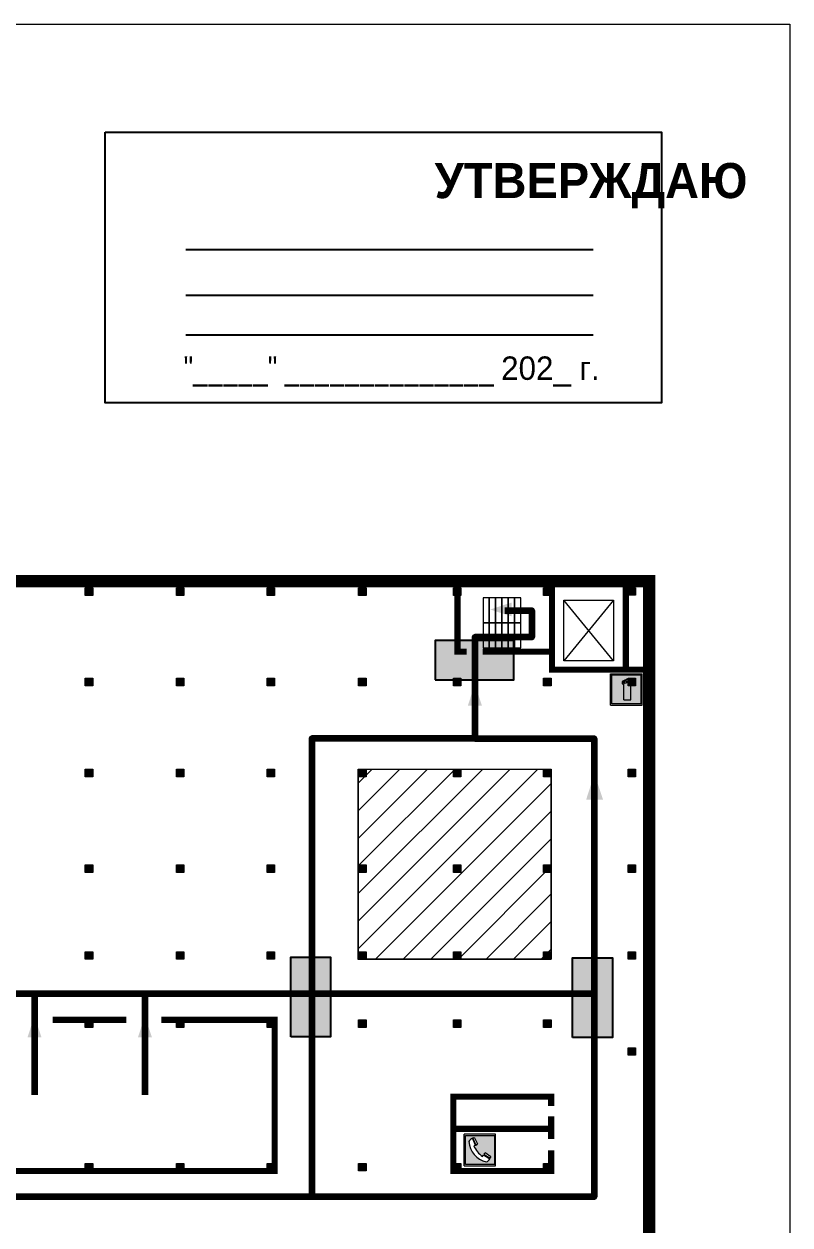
# Model space of a CAD drawing. Header units: millimetres. Extents: x 13810 to 67229, y 12374 to 21950.
# Drawn here: x 29535.8 to 29666.5, y 15524 to 15729.2 of the extents above; entities that cross this region are included whole.
import ezdxf

# ---------------------------------------------------------------- set-up
doc = ezdxf.new("R2010")
doc.units = ezdxf.units.MM
doc.layers.add('План_Штампы', color=7, linetype='Continuous')
doc.styles.add('обычный', font='arial.ttf')

# ---------------------------------------------------------------- blocks, each defined once
blk = doc.blocks.new('A$C7B4425F7')
at = {"true_color": 0xffffff}
blk.add_hatch(color=7, dxfattribs=at).paths.add_polyline_path([(0, 0), (-16, 0), (-16, -8), (0, -8)])
h = blk.add_hatch(color=126)
h.paths.add_polyline_path([(-0.2, -0.2), (-15.8, -0.2), (-15.8, -7.8), (-0.2, -7.8)])
h.paths.add_polyline_path([(-11.76, -2.03), (-11.76, -3.66), (-11.17, -3.66, -0.568275), (-11.17, -6.18), (-12.58, -6.18), (-12.58, -2.03)], flags=16)
h.paths.add_polyline_path([(-13.33, -4.12, -0.495768), (-13.59, -6.18), (-15.03, -6.18), (-15.03, -2.03), (-13.59, -2.03, -0.487973)], flags=16)
h.paths.add_polyline_path([(-10.25, -2.03), (-9.48, -2.03), (-9.48, -6.18), (-10.25, -6.18)], flags=16)
h.paths.add_polyline_path([(-13.84, -3.69), (-14.24, -3.69), (-14.24, -3.03), (-13.9, -3.03, -0.692621)], flags=0)
h.paths.add_polyline_path([(-9.15, -2.03), (-8.4, -2.03), (-8.04, -3.07), (-7.68, -2.03), (-6.93, -2.03), (-7.64, -4.1), (-6.93, -6.18), (-7.68, -6.18), (-8.04, -5.14), (-8.4, -6.18), (-9.15, -6.18), (-8.44, -4.1)], flags=16)
h.paths.add_polyline_path([(-11.76, -4.46), (-11.42, -4.46, -0.692621), (-11.36, -5.12), (-11.76, -5.12)], flags=0)
h.paths.add_polyline_path([(-13.9, -5.2), (-14.24, -5.2), (-14.24, -4.55), (-13.84, -4.55, -0.708038)], flags=0)
edge = h.paths.add_edge_path(flags=16)
edge.add_ellipse((-5.51, -4.08), major_axis=(0, 2.05), ratio=0.586184, start_angle=0, end_angle=360)
edge = h.paths.add_edge_path(flags=0)
edge.add_ellipse((-5.51, -4.08), major_axis=(0, 1.14), ratio=0.454828, start_angle=0, end_angle=360)
h.paths.add_polyline_path([(-4.13, -4.96, 0.377264), (-3.48, -4.52, 0.0555), (-3.16, -2.03), (-1.66, -2.03), (-1.66, -4.96), (-0.96, -4.96), (-0.96, -7.01), (-1.75, -7.01), (-1.75, -6.18), (-3.3, -6.18), (-3.3, -7.02), (-4.13, -7.02)], flags=16)
h.paths.add_polyline_path([(-2.73, -2.91), (-2.28, -2.91), (-2.28, -4.96), (-3.05, -4.96, 0.079136)], flags=0)
at = {"color": 126}
blk.add_lwpolyline([(-16, -8), (0, -8), (0, 0), (-16, 0)], close=True, dxfattribs=at)
blk = doc.blocks.new('A$C32E8229D')
at = {"true_color": 0xffffff}
blk.add_hatch(color=7, dxfattribs=at).paths.add_polyline_path([(0, 0), (0, -8), (16, -8), (16, 0)])
h = blk.add_hatch(color=126)
h.paths.add_polyline_path([(0.2, -0.2), (15.8, -0.2), (15.8, -7.8), (0.2, -7.8)])
h.paths.add_polyline_path([(13.49, -2.05), (12.08, -2.05), (11.37, -2.63, 0.162397), (11.29, -2.84), (11.29, -3.63), (10.35, -3.63), (10.35, -4.05), (11.68, -4.05), (11.68, -3.48), (12.26, -4.28), (11.29, -5.1), (11.29, -6.78), (11.85, -6.78), (11.85, -5.44), (12.8, -4.64), (12.8, -5.94), (14.46, -5.94), (14.46, -5.39), (13.45, -5.39), (13.45, -3.97), (12.46, -2.59), (13.15, -2.59), (13.69, -3.34), (14.18, -3)], flags=16)
h.paths.add_polyline_path([(10.74, -1.82, 1), (11.8, -1.82, 1)], flags=16)
h.paths.add_polyline_path([(9.39, -3.59), (5.99, -3.59), (6.56, -3.03), (5.91, -3.03), (5.1, -3.83), (5.91, -4.64), (6.56, -4.64), (5.99, -4.09), (9.39, -4.09)], flags=16)
h.paths.add_polyline_path([(4.29, -1.08), (1.72, -1.08), (1.72, -6.6), (4.29, -6.6)], flags=16)
at = {"color": 126}
blk.add_lwpolyline([(16, -8), (0, -8), (0, 0), (16, 0)], close=True, dxfattribs=at)
blk = doc.blocks.new('A$C3AD82952')
at = {"true_color": 0xf5f5ff}
h = blk.add_hatch(color=7, dxfattribs=at)
h.dxf.hatch_style = 1
h.paths.add_polyline_path([(8.21, 8.73, 0.414214), (7.89, 9.05), (7.22, 9.05), (7.22, 9.92), (7.59, 9.92, 1), (7.57, 10.36), (7.22, 10.36), (7.22, 10.6), (6.43, 10.6), (6.43, 10.36), (6.01, 10.36), (4.74, 9.59), (4.74, 8.69), (4.98, 8.73), (4.98, 9.26), (6.12, 9.91), (6.43, 9.91), (6.43, 9.05), (5.76, 9.05, 0.414214), (5.44, 8.73), (5.44, 2.2), (8.21, 2.2)], flags=0)
h.paths.add_polyline_path([(12.8, 12.8), (0, 12.8), (0, 0), (12.8, 0)])
h.paths.add_polyline_path([(0.51, 12.29), (12.29, 12.29), (12.29, 0.51), (0.51, 0.51)], flags=16)
h.paths.add_polyline_path([(4.74, 9.59), (6.01, 10.36), (6.43, 10.36), (6.43, 10.6), (7.22, 10.6), (7.22, 10.36), (7.59, 10.36, -0.94586), (7.59, 9.92), (7.22, 9.92), (7.22, 9.05), (7.89, 9.05, -0.414214), (8.21, 8.73), (8.21, 2.2), (5.44, 2.2), (5.44, 8.73, -0.414214), (5.76, 9.05), (6.43, 9.05), (6.43, 9.91), (6.12, 9.91), (4.98, 9.26), (4.98, 8.73), (4.74, 8.69)], flags=0)
h = blk.add_hatch(color=242)
h.dxf.hatch_style = 1
h.paths.add_polyline_path([(12.29, 12.29), (0.51, 12.29), (0.51, 0.51), (12.29, 0.51)])
h.paths.add_polyline_path([(4.74, 8.69), (4.74, 9.59), (6.01, 10.36), (6.43, 10.36), (6.43, 10.6), (7.22, 10.6), (7.22, 10.36), (7.59, 10.36, -0.94586), (7.59, 9.92), (7.22, 9.92), (7.22, 9.05), (7.89, 9.05, -0.414214), (8.21, 8.73), (8.21, 2.2), (5.44, 2.2), (5.44, 8.73, -0.414214), (5.76, 9.05), (6.43, 9.05), (6.43, 9.91), (6.12, 9.91), (4.98, 9.26), (4.98, 8.73)], flags=16)
h = blk.add_hatch(color=7, dxfattribs=at)
h.dxf.hatch_style = 1
h.paths.add_polyline_path([(8.21, 8.73, 0.414214), (7.89, 9.05), (7.22, 9.05), (7.22, 9.92), (7.59, 9.92, 1), (7.57, 10.36), (7.22, 10.36), (7.22, 10.6), (6.43, 10.6), (6.43, 10.36), (6.01, 10.36), (4.74, 9.59), (4.74, 8.69), (4.98, 8.73), (4.98, 9.26), (6.12, 9.91), (6.43, 9.91), (6.43, 9.05), (5.76, 9.05, 0.414214), (5.44, 8.73), (5.44, 2.2), (8.21, 2.2)])
at = {"color": 242, "lineweight": 5}
for p, q in [((0, 0), (0, 12.8)), ((0, 12.8), (12.8, 12.8)), ((6.01, 10.36), (4.74, 9.59)), ((4.98, 9.26), (6.12, 9.91)), ((6.01, 10.36), (6.43, 10.36)), ((6.12, 9.91), (6.43, 9.91)), ((7.22, 10.6), (6.43, 10.6)), ((6.43, 10.6), (6.43, 10.36)), ((6.43, 9.91), (6.43, 9.05)), ((7.22, 10.36), (7.22, 10.6)), ((7.59, 10.36), (7.22, 10.36)), ((7.22, 9.05), (7.22, 9.92)), ((7.59, 9.92), (7.22, 9.92)), ((12.8, 0), (12.8, 12.8)), ((4.74, 9.59), (4.74, 8.69)), ((4.74, 8.69), (4.98, 8.73)), ((4.98, 8.73), (4.98, 9.26)), ((5.44, 2.2), (5.44, 8.73)), ((5.76, 9.05), (6.43, 9.05)), ((7.89, 9.05), (7.22, 9.05)), ((8.21, 2.2), (8.21, 8.73)), ((0, 0), (12.8, 0)), ((5.44, 2.2), (8.21, 2.2))]:
    blk.add_line(p, q, dxfattribs=at)
blk.add_lwpolyline([(0.51, 12.29), (12.29, 12.29), (12.29, 0.51), (0.51, 0.51)], close=True, dxfattribs=at)
for centre, radius, start, end in [((7.58, 10.14), 0.223, 273.1875, 86.8125), ((5.76, 8.73), 0.32, 90, 180), ((7.89, 8.73), 0.32, 0, 90)]:
    blk.add_arc(centre, radius, start, end, dxfattribs=at)
blk = doc.blocks.new('A$C456E1F9C')
at = {"lineweight": 5}
h = blk.add_hatch(color=242, dxfattribs=at)
h.paths.add_polyline_path([(0.51, -1.47), (0.51, -13.26), (12.29, -13.26), (12.29, -1.47)])
h.paths.add_polyline_path([(5.42, -4.95, -0.254479), (4.78, -5.4), (3.52, -2.53, -0.209735), (4.23, -2.4)], flags=16)
h.paths.add_polyline_path([(8.53, -8.6), (10.87, -10.17), (10.54, -10.76), (8.03, -9.13, -0.192251)], flags=16)
h.paths.add_polyline_path([(4.61, -5.49, 0.005518), (3.87, -5.72, 0.128647), (7.49, -10.01, 0.00809), (7.83, -9.33), (10.47, -10.97, -0.16736), (8.99, -12.25, -0.327862), (1.95, -3.95, -0.166952), (3.36, -2.62)], flags=16)
at = {"color": 242, "lineweight": 5}
for p, q in [((0, -13.77), (0, -0.97)), ((12.8, -0.97), (0, -0.97)), ((4.61, -5.49), (3.36, -2.62)), ((3.52, -2.53), (4.78, -5.4)), ((4.23, -2.4), (5.42, -4.95)), ((12.8, -13.77), (12.8, -0.97)), ((7.83, -9.33), (10.47, -10.97)), ((8.03, -9.13), (10.54, -10.76)), ((10.81, -10.12), (8.53, -8.6)), ((0, -13.77), (12.8, -13.77)), ((10.54, -10.76), (10.8, -10.3)), ((10.8, -10.3), (10.81, -10.12))]:
    blk.add_line(p, q, dxfattribs=at)
blk.add_lwpolyline([(0.51, -1.47), (12.29, -1.47), (12.29, -13.26), (0.51, -13.26)], close=True, dxfattribs=at)
for centre, radius, start, end in [((4.59, -5.34), 2.99, 114.2845, 152.1974), ((11.12, -3.31), 9.19, 183.9915, 256.6009), ((4.02, -3.27), 0.891, 76.3284, 123.7092), ((14.98, -39.1), 35.17, 107.1487, 108.4135), ((13.86, -0.94), 11.08, 205.5536, 234.8762), ((4.68, -4.59), 0.824, 276.9621, 334.0723), ((-13.31, 0.8), 23.44, 332.5487, 334.4027), ((8.94, -9.5), 0.989, 114.4092, 157.9388), ((7.87, -9.46), 3, 291.9291, 329.9329)]:
    blk.add_arc(centre, radius, start, end, dxfattribs=at)

msp = doc.modelspace()

# ---------------------------------------------------------------- hatches: boundary and pattern name
at = {"lineweight": 0}
h = msp.add_hatch(color=256, dxfattribs=at)
h.dxf.hatch_style = 1
h.paths.add_polyline_path([(29546.23, 15632.91), (29546.23, 15631.61), (29547.51, 15631.61), (29547.51, 15632.91)])
h = msp.add_hatch(color=256, dxfattribs=at)
h.dxf.hatch_style = 1
h.paths.add_polyline_path([(29561.79, 15632.91), (29561.79, 15631.61), (29563.07, 15631.61), (29563.07, 15632.91)])
h = msp.add_hatch(color=256, dxfattribs=at)
h.dxf.hatch_style = 1
h.paths.add_polyline_path([(29577.26, 15632.91), (29577.26, 15631.61), (29578.55, 15631.61), (29578.55, 15632.91)])
h = msp.add_hatch(color=256, dxfattribs=at)
h.dxf.hatch_style = 1
h.paths.add_polyline_path([(29592.88, 15632.91), (29592.88, 15631.61), (29594.17, 15631.61), (29594.17, 15632.91)])
h = msp.add_hatch(color=256, dxfattribs=at)
h.dxf.hatch_style = 1
h.paths.add_polyline_path([(29609.08, 15632.91), (29609.08, 15631.61), (29610.36, 15631.61), (29610.36, 15632.91)])
h = msp.add_hatch(color=256, dxfattribs=at)
h.dxf.hatch_style = 1
h.paths.add_polyline_path([(29624.48, 15632.91), (29624.48, 15631.61), (29625.77, 15631.61), (29625.77, 15632.91)])
h = msp.add_hatch(color=256, dxfattribs=at)
h.dxf.hatch_style = 1
h.paths.add_polyline_path([(29638.9, 15632.91), (29638.9, 15631.62), (29640.18, 15631.62), (29640.18, 15632.91)])
h = msp.add_hatch(color=256, dxfattribs=at)
h.dxf.hatch_style = 1
h.paths.add_polyline_path([(29546.23, 15617.45), (29546.23, 15616.16), (29547.51, 15616.16), (29547.51, 15617.45)])
h = msp.add_hatch(color=256, dxfattribs=at)
h.dxf.hatch_style = 1
h.paths.add_polyline_path([(29561.79, 15617.45), (29561.79, 15616.16), (29563.07, 15616.16), (29563.07, 15617.45)])
h = msp.add_hatch(color=256, dxfattribs=at)
h.dxf.hatch_style = 1
h.paths.add_polyline_path([(29577.26, 15617.45), (29577.26, 15616.16), (29578.55, 15616.16), (29578.55, 15617.45)])
h = msp.add_hatch(color=256, dxfattribs=at)
h.dxf.hatch_style = 1
h.paths.add_polyline_path([(29592.88, 15617.45), (29592.88, 15616.16), (29594.17, 15616.16), (29594.17, 15617.45)])
h = msp.add_hatch(color=256, dxfattribs=at)
h.dxf.hatch_style = 1
h.paths.add_polyline_path([(29609.08, 15617.45), (29609.08, 15616.16), (29610.36, 15616.16), (29610.36, 15617.45)])
h = msp.add_hatch(color=256, dxfattribs=at)
h.dxf.hatch_style = 1
h.paths.add_polyline_path([(29624.48, 15617.45), (29624.48, 15616.16), (29625.77, 15616.16), (29625.77, 15617.45)])
h = msp.add_hatch(color=256, dxfattribs=at)
h.dxf.hatch_style = 1
h.paths.add_polyline_path([(29638.9, 15617.45), (29638.9, 15616.16), (29640.18, 15616.16), (29640.18, 15617.45)])
at = {"lineweight": 0, "true_color": 0x000000}
h = msp.add_hatch(dxfattribs=at)
h.set_pattern_fill('ANSI31', color=18, scale=1.05, angle=180)
h.set_pattern_definition([(225, (46320.227, 24066.8712), (2.35731723, -2.35731723), [])])
h.paths.add_polyline_path([(29612.09, 15475.53), (29612.09, 15463.7), (29625.72, 15463.7), (29625.72, 15475.53)])
h.paths.add_polyline_path([(29625.72, 15569.42), (29625.72, 15601.91), (29592.83, 15601.91), (29592.83, 15569.42)])
h.paths.add_polyline_path([(29561.74, 15463.34), (29575.34, 15463.34), (29575.34, 15475.53), (29561.74, 15475.53)])
h.paths.add_polyline_path([(29469.05, 15521.67), (29469.05, 15491.13), (29561.74, 15491.13), (29561.74, 15521.67)])
h.paths.add_polyline_path([(29467.76, 15461.12), (29467.76, 15474.24), (29453.81, 15474.24), (29453.81, 15461.12)])
h.paths.add_polyline_path([(29455.93, 15520.28), (29455.93, 15509.78), (29466.09, 15509.78), (29466.09, 15520.28)])
h.paths.add_polyline_path([(29454.77, 15572.07), (29466.59, 15572.07), (29466.59, 15583.3), (29454.77, 15583.3)])
h.paths.add_polyline_path([(29454.77, 15603.15), (29466.59, 15603.15), (29466.59, 15614.39), (29454.77, 15614.39)])
h.paths.add_polyline_path([(29343.26, 15600.61), (29343.26, 15570.71), (29436.15, 15570.71), (29436.15, 15600.61)])
h.paths.add_polyline_path([(29327.99, 15521.67), (29327.99, 15491.13), (29436.15, 15491.13), (29436.15, 15521.67)])
h.paths.add_polyline_path([(29279.99, 15491.13), (29294.84, 15491.13), (29294.84, 15521.67), (29279.99, 15521.67)])
h.paths.add_polyline_path([(29202.12, 15600.61), (29202.12, 15570.71), (29294.84, 15570.71), (29294.84, 15600.61)])
at = {"lineweight": 0}
h = msp.add_hatch(color=256, dxfattribs=at)
h.dxf.hatch_style = 1
h.paths.add_polyline_path([(29546.23, 15601.91), (29546.23, 15600.62), (29547.51, 15600.62), (29547.51, 15601.91)])
h = msp.add_hatch(color=256, dxfattribs=at)
h.dxf.hatch_style = 1
h.paths.add_polyline_path([(29561.79, 15601.91), (29561.79, 15600.62), (29563.07, 15600.62), (29563.07, 15601.91)])
h = msp.add_hatch(color=256, dxfattribs=at)
h.dxf.hatch_style = 1
h.paths.add_polyline_path([(29577.26, 15601.91), (29577.26, 15600.62), (29578.55, 15600.62), (29578.55, 15601.91)])
h = msp.add_hatch(color=256, dxfattribs=at)
h.dxf.hatch_style = 1
h.paths.add_polyline_path([(29592.88, 15601.91), (29592.88, 15600.62), (29594.17, 15600.62), (29594.17, 15601.91)])
h = msp.add_hatch(color=256, dxfattribs=at)
h.dxf.hatch_style = 1
h.paths.add_polyline_path([(29609.08, 15601.91), (29609.08, 15600.62), (29610.36, 15600.62), (29610.36, 15601.91)])
h = msp.add_hatch(color=256, dxfattribs=at)
h.dxf.hatch_style = 1
h.paths.add_polyline_path([(29624.48, 15601.91), (29624.48, 15600.62), (29625.77, 15600.62), (29625.77, 15601.91)])
h = msp.add_hatch(color=256, dxfattribs=at)
h.dxf.hatch_style = 1
h.paths.add_polyline_path([(29638.9, 15601.91), (29638.9, 15600.62), (29640.18, 15600.62), (29640.18, 15601.91)])
h = msp.add_hatch(color=256, dxfattribs=at)
h.dxf.hatch_style = 1
h.paths.add_polyline_path([(29546.23, 15585.56), (29546.23, 15584.27), (29547.51, 15584.27), (29547.51, 15585.56)])
h = msp.add_hatch(color=256, dxfattribs=at)
h.dxf.hatch_style = 1
h.paths.add_polyline_path([(29561.79, 15585.56), (29561.79, 15584.27), (29563.07, 15584.27), (29563.07, 15585.56)])
h = msp.add_hatch(color=256, dxfattribs=at)
h.dxf.hatch_style = 1
h.paths.add_polyline_path([(29577.26, 15585.56), (29577.26, 15584.27), (29578.55, 15584.27), (29578.55, 15585.56)])
h = msp.add_hatch(color=256, dxfattribs=at)
h.dxf.hatch_style = 1
h.paths.add_polyline_path([(29592.88, 15585.56), (29592.88, 15584.27), (29594.17, 15584.27), (29594.17, 15585.56)])
h = msp.add_hatch(color=256, dxfattribs=at)
h.dxf.hatch_style = 1
h.paths.add_polyline_path([(29609.08, 15585.56), (29609.08, 15584.27), (29610.36, 15584.27), (29610.36, 15585.56)])
h = msp.add_hatch(color=256, dxfattribs=at)
h.dxf.hatch_style = 1
h.paths.add_polyline_path([(29624.48, 15585.56), (29624.48, 15584.27), (29625.77, 15584.27), (29625.77, 15585.56)])
h = msp.add_hatch(color=256, dxfattribs=at)
h.dxf.hatch_style = 1
h.paths.add_polyline_path([(29638.9, 15585.56), (29638.9, 15584.27), (29640.18, 15584.27), (29640.18, 15585.56)])
h = msp.add_hatch(color=256, dxfattribs=at)
h.dxf.hatch_style = 1
h.paths.add_polyline_path([(29546.23, 15570.72), (29546.23, 15569.43), (29547.51, 15569.43), (29547.51, 15570.72)])
h = msp.add_hatch(color=256, dxfattribs=at)
h.dxf.hatch_style = 1
h.paths.add_polyline_path([(29561.79, 15570.72), (29561.79, 15569.43), (29563.07, 15569.43), (29563.07, 15570.72)])
h = msp.add_hatch(color=256, dxfattribs=at)
h.dxf.hatch_style = 1
h.paths.add_polyline_path([(29577.26, 15570.72), (29577.26, 15569.43), (29578.55, 15569.43), (29578.55, 15570.72)])
h = msp.add_hatch(color=256, dxfattribs=at)
h.dxf.hatch_style = 1
h.paths.add_polyline_path([(29592.88, 15570.72), (29592.88, 15569.43), (29594.17, 15569.43), (29594.17, 15570.72)])
h = msp.add_hatch(color=256, dxfattribs=at)
h.dxf.hatch_style = 1
h.paths.add_polyline_path([(29609.08, 15570.72), (29609.08, 15569.43), (29610.36, 15569.43), (29610.36, 15570.72)])
h = msp.add_hatch(color=256, dxfattribs=at)
h.dxf.hatch_style = 1
h.paths.add_polyline_path([(29624.48, 15570.72), (29624.48, 15569.43), (29625.77, 15569.43), (29625.77, 15570.72)])
h = msp.add_hatch(color=256, dxfattribs=at)
h.dxf.hatch_style = 1
h.paths.add_polyline_path([(29638.9, 15570.72), (29638.9, 15569.43), (29640.18, 15569.43), (29640.18, 15570.72)])
h = msp.add_hatch(color=256, dxfattribs=at)
h.dxf.hatch_style = 1
h.paths.add_polyline_path([(29546.23, 15559.09), (29546.23, 15557.8), (29547.51, 15557.8), (29547.51, 15559.09)])
h = msp.add_hatch(color=256, dxfattribs=at)
h.dxf.hatch_style = 1
h.paths.add_polyline_path([(29561.79, 15559.09), (29561.79, 15557.8), (29563.07, 15557.8), (29563.07, 15559.09)])
h = msp.add_hatch(color=256, dxfattribs=at)
h.dxf.hatch_style = 1
h.paths.add_polyline_path([(29577.26, 15559.09), (29577.26, 15557.8), (29578.55, 15557.8), (29578.55, 15559.09)])
h = msp.add_hatch(color=256, dxfattribs=at)
h.dxf.hatch_style = 1
h.paths.add_polyline_path([(29592.88, 15559.09), (29592.88, 15557.8), (29594.17, 15557.8), (29594.17, 15559.09)])
h = msp.add_hatch(color=256, dxfattribs=at)
h.dxf.hatch_style = 1
h.paths.add_polyline_path([(29609.08, 15559.09), (29609.08, 15557.8), (29610.36, 15557.8), (29610.36, 15559.09)])
h = msp.add_hatch(color=256, dxfattribs=at)
h.dxf.hatch_style = 1
h.paths.add_polyline_path([(29624.48, 15559.09), (29624.48, 15557.8), (29625.77, 15557.8), (29625.77, 15559.09)])
h = msp.add_hatch(color=256, dxfattribs=at)
h.dxf.hatch_style = 1
h.paths.add_polyline_path([(29638.9, 15554.33), (29638.9, 15553.03), (29640.18, 15553.03), (29640.18, 15554.33)])
h = msp.add_hatch(color=256, dxfattribs=at)
h.dxf.hatch_style = 1
h.paths.add_polyline_path([(29546.23, 15534.56), (29546.23, 15533.27), (29547.51, 15533.27), (29547.51, 15534.56)])
h = msp.add_hatch(color=256, dxfattribs=at)
h.dxf.hatch_style = 1
h.paths.add_polyline_path([(29561.79, 15534.56), (29561.79, 15533.27), (29563.07, 15533.27), (29563.07, 15534.56)])
h = msp.add_hatch(color=256, dxfattribs=at)
h.dxf.hatch_style = 1
h.paths.add_polyline_path([(29577.26, 15534.56), (29577.26, 15533.27), (29578.55, 15533.27), (29578.55, 15534.56)])
h = msp.add_hatch(color=256, dxfattribs=at)
h.dxf.hatch_style = 1
h.paths.add_polyline_path([(29592.88, 15534.56), (29592.88, 15533.27), (29594.17, 15533.27), (29594.17, 15534.56)])
h = msp.add_hatch(color=256, dxfattribs=at)
h.dxf.hatch_style = 1
h.paths.add_polyline_path([(29609.08, 15534.56), (29609.08, 15533.27), (29610.36, 15533.27), (29610.36, 15534.56)])
h = msp.add_hatch(color=256, dxfattribs=at)
h.dxf.hatch_style = 1
h.paths.add_polyline_path([(29624.48, 15534.56), (29624.48, 15533.27), (29625.77, 15533.27), (29625.77, 15534.56)])

# ---------------------------------------------------------------- linework, layer by layer
at = {"color": 126, "lineweight": 0, "true_color": 0x008754}
msp.add_lwpolyline([(29066.55, 15729.23), (29666.55, 15729.23), (29666.55, 15334.23), (29066.55, 15334.23)], close=True, dxfattribs=at)
msp.add_lwpolyline([(29549.64, 15710.73), (29644.64, 15710.73), (29644.64, 15664.52), (29549.64, 15664.52)], close=True)
for points in [[(29563.39, 15690.68), (29632.92, 15690.68)], [(29563.39, 15682.92), (29632.92, 15682.92)], [(29563.39, 15676.13), (29632.92, 15676.13)]]:
    msp.add_lwpolyline(points)
at = {"lineweight": 0}
for points, const_width in [([(29642.43, 15458.23), (29642.5, 15458.23), (29642.5, 15634.03), (29159.66, 15634.03)], 2.1), ([(29611.36, 15621.99), (29609.77, 15621.99), (29609.77, 15633.99)], 1.05), ([(29642.09, 15618.9), (29625.93, 15618.9), (29625.93, 15634.43), (29625.93, 15621.99), (29614.1, 15621.99)], 1.05), ([(29638.53, 15618.91), (29638.53, 15634.01)], 1.05)]:
    msp.add_lwpolyline(points, dxfattribs=dict(at, const_width=const_width))
for points in [[(29547.51, 15631.61), (29546.23, 15631.61), (29546.23, 15632.91), (29547.51, 15632.91)], [(29563.07, 15631.61), (29561.79, 15631.61), (29561.79, 15632.91), (29563.07, 15632.91)], [(29578.55, 15631.61), (29577.26, 15631.61), (29577.26, 15632.91), (29578.55, 15632.91)], [(29594.17, 15631.61), (29592.88, 15631.61), (29592.88, 15632.91), (29594.17, 15632.91)], [(29610.36, 15631.61), (29609.08, 15631.61), (29609.08, 15632.91), (29610.36, 15632.91)], [(29625.77, 15631.61), (29624.48, 15631.61), (29624.48, 15632.91), (29625.77, 15632.91)], [(29640.18, 15631.62), (29638.9, 15631.62), (29638.9, 15632.91), (29640.18, 15632.91)], [(29615.21, 15631.2), (29614.14, 15631.2), (29614.14, 15626.91), (29615.21, 15626.91)], [(29616.28, 15631.2), (29615.21, 15631.2), (29615.21, 15626.91), (29616.28, 15626.91)], [(29617.36, 15631.2), (29616.28, 15631.2), (29616.28, 15626.91), (29617.36, 15626.91)], [(29618.43, 15631.2), (29617.36, 15631.2), (29617.36, 15626.91), (29618.43, 15626.91)], [(29619.5, 15631.2), (29618.43, 15631.2), (29618.43, 15626.91), (29619.5, 15626.91)], [(29619.5, 15631.2), (29618.43, 15631.2), (29618.43, 15626.91), (29619.5, 15626.91)], [(29620.57, 15631.2), (29619.5, 15631.2), (29619.5, 15626.91), (29620.57, 15626.91)], [(29636.42, 15620.41), (29627.91, 15620.41), (29627.91, 15630.79), (29636.42, 15630.79)], [(29615.21, 15626.91), (29614.14, 15626.91), (29614.14, 15622.63), (29615.21, 15622.63)], [(29616.28, 15626.91), (29615.21, 15626.91), (29615.21, 15622.63), (29616.28, 15622.63)], [(29617.36, 15626.91), (29616.28, 15626.91), (29616.28, 15622.63), (29617.36, 15622.63)], [(29618.43, 15626.91), (29617.36, 15626.91), (29617.36, 15622.63), (29618.43, 15622.63)], [(29619.5, 15626.91), (29618.43, 15626.91), (29618.43, 15622.63), (29619.5, 15622.63)], [(29619.5, 15626.91), (29618.43, 15626.91), (29618.43, 15622.63), (29619.5, 15622.63)], [(29620.57, 15626.91), (29619.5, 15626.91), (29619.5, 15622.63), (29620.57, 15622.63)], [(29547.51, 15616.16), (29546.23, 15616.16), (29546.23, 15617.45), (29547.51, 15617.45)], [(29563.07, 15616.16), (29561.79, 15616.16), (29561.79, 15617.45), (29563.07, 15617.45)], [(29578.55, 15616.16), (29577.26, 15616.16), (29577.26, 15617.45), (29578.55, 15617.45)], [(29594.17, 15616.16), (29592.88, 15616.16), (29592.88, 15617.45), (29594.17, 15617.45)], [(29610.36, 15616.16), (29609.08, 15616.16), (29609.08, 15617.45), (29610.36, 15617.45)], [(29625.77, 15616.16), (29624.48, 15616.16), (29624.48, 15617.45), (29625.77, 15617.45)], [(29640.18, 15616.16), (29638.9, 15616.16), (29638.9, 15617.45), (29640.18, 15617.45)], [(29547.51, 15600.62), (29546.23, 15600.62), (29546.23, 15601.91), (29547.51, 15601.91)], [(29563.07, 15600.62), (29561.79, 15600.62), (29561.79, 15601.91), (29563.07, 15601.91)], [(29578.55, 15600.62), (29577.26, 15600.62), (29577.26, 15601.91), (29578.55, 15601.91)], [(29625.72, 15569.42), (29592.83, 15569.42), (29592.83, 15601.91), (29625.72, 15601.91)], [(29594.17, 15600.62), (29592.88, 15600.62), (29592.88, 15601.91), (29594.17, 15601.91)], [(29625.77, 15569.43), (29592.88, 15569.43), (29592.88, 15601.91), (29625.77, 15601.91)], [(29610.36, 15600.62), (29609.08, 15600.62), (29609.08, 15601.91), (29610.36, 15601.91)], [(29625.77, 15600.62), (29624.48, 15600.62), (29624.48, 15601.91), (29625.77, 15601.91)], [(29640.18, 15600.62), (29638.9, 15600.62), (29638.9, 15601.91), (29640.18, 15601.91)], [(29547.51, 15584.27), (29546.23, 15584.27), (29546.23, 15585.56), (29547.51, 15585.56)], [(29563.07, 15584.27), (29561.79, 15584.27), (29561.79, 15585.56), (29563.07, 15585.56)], [(29578.55, 15584.27), (29577.26, 15584.27), (29577.26, 15585.56), (29578.55, 15585.56)], [(29594.17, 15584.27), (29592.88, 15584.27), (29592.88, 15585.56), (29594.17, 15585.56)], [(29610.36, 15584.27), (29609.08, 15584.27), (29609.08, 15585.56), (29610.36, 15585.56)], [(29625.77, 15584.27), (29624.48, 15584.27), (29624.48, 15585.56), (29625.77, 15585.56)], [(29640.18, 15584.27), (29638.9, 15584.27), (29638.9, 15585.56), (29640.18, 15585.56)], [(29547.51, 15569.43), (29546.23, 15569.43), (29546.23, 15570.72), (29547.51, 15570.72)], [(29563.07, 15569.43), (29561.79, 15569.43), (29561.79, 15570.72), (29563.07, 15570.72)], [(29578.55, 15569.43), (29577.26, 15569.43), (29577.26, 15570.72), (29578.55, 15570.72)], [(29594.17, 15569.43), (29592.88, 15569.43), (29592.88, 15570.72), (29594.17, 15570.72)], [(29610.36, 15569.43), (29609.08, 15569.43), (29609.08, 15570.72), (29610.36, 15570.72)], [(29625.77, 15569.43), (29624.48, 15569.43), (29624.48, 15570.72), (29625.77, 15570.72)], [(29640.18, 15569.43), (29638.9, 15569.43), (29638.9, 15570.72), (29640.18, 15570.72)], [(29547.51, 15557.8), (29546.23, 15557.8), (29546.23, 15559.09), (29547.51, 15559.09)], [(29563.07, 15557.8), (29561.79, 15557.8), (29561.79, 15559.09), (29563.07, 15559.09)], [(29578.55, 15557.8), (29577.26, 15557.8), (29577.26, 15559.09), (29578.55, 15559.09)], [(29594.17, 15557.8), (29592.88, 15557.8), (29592.88, 15559.09), (29594.17, 15559.09)], [(29610.36, 15557.8), (29609.08, 15557.8), (29609.08, 15559.09), (29610.36, 15559.09)], [(29625.77, 15557.8), (29624.48, 15557.8), (29624.48, 15559.09), (29625.77, 15559.09)], [(29640.18, 15553.03), (29638.9, 15553.03), (29638.9, 15554.33), (29640.18, 15554.33)], [(29547.51, 15533.27), (29546.23, 15533.27), (29546.23, 15534.56), (29547.51, 15534.56)], [(29563.07, 15533.27), (29561.79, 15533.27), (29561.79, 15534.56), (29563.07, 15534.56)], [(29578.55, 15533.27), (29577.26, 15533.27), (29577.26, 15534.56), (29578.55, 15534.56)], [(29594.17, 15533.27), (29592.88, 15533.27), (29592.88, 15534.56), (29594.17, 15534.56)], [(29610.36, 15533.27), (29609.08, 15533.27), (29609.08, 15534.56), (29610.36, 15534.56)], [(29625.77, 15533.27), (29624.48, 15533.27), (29624.48, 15534.56), (29625.77, 15534.56)]]:
    msp.add_lwpolyline(points, close=True, dxfattribs=at)
for points in [[(29636.42, 15630.79), (29627.91, 15620.41)], [(29636.42, 15620.41), (29627.91, 15630.79)]]:
    msp.add_lwpolyline(points, dxfattribs=at)
at = {"color": 126, "lineweight": 100, "true_color": 0x008754}
for points in [[(29617.88, 15629.04), (29622.49, 15629.04), (29622.49, 15624.46), (29612.74, 15624.46), (29612.74, 15607.14), (29633.12, 15607.14), (29633.12, 15528.82), (29160.65, 15528.82), (29160.65, 15486.01), (29149.84, 15477.48), (29149.84, 15461), (29139.46, 15461), (29139.46, 15472.61), (29143.38, 15472.61), (29143.38, 15468.52)], [(29612.74, 15607.14), (29584.92, 15607.14), (29584.92, 15528.82)], [(29633.12, 15563.54), (29160.65, 15563.54), (29160.65, 15528.82)], [(29537.56, 15563.54), (29537.56, 15546.25)], [(29556.41, 15563.54), (29556.41, 15546.25)]]:
    msp.add_lwpolyline(points, dxfattribs=at)
at = {"lineweight": 100, "const_width": 1.05}
for points in [[(29559.23, 15559.09), (29578.55, 15559.09), (29578.55, 15534.56), (29578.55, 15533.27), (29483.06, 15533.27), (29483.06, 15533.27), (29483.06, 15541.3)], [(29540.63, 15559.09), (29553.23, 15559.09)], [(29625.77, 15536.81), (29625.77, 15533.27), (29609.08, 15533.27), (29609.08, 15545.95), (29625.77, 15545.95), (29625.77, 15544.39)], [(29625.77, 15542.6), (29625.77, 15538.72), (29625.77, 15540.47), (29609.08, 15540.47)]]:
    msp.add_lwpolyline(points, dxfattribs=at)
at = {"layer": 'План_Штампы', "color": 126, "true_color": 0x008754}
for points in [[(29619.04, 15630.4), (29619.04, 15628.01), (29615.37, 15629.19)], [(29613.95, 15612.79), (29611.56, 15612.79), (29612.74, 15616.46)], [(29634.64, 15596.68), (29631.74, 15596.68), (29633.17, 15601.14)], [(29538.75, 15556.07), (29536.36, 15556.07), (29537.54, 15559.74)], [(29557.61, 15556.07), (29555.22, 15556.07), (29556.4, 15559.74)]]:
    msp.add_solid(points, dxfattribs=at)

# ---------------------------------------------------------------- block references
at = {"xscale": 0.42, "yscale": 0.42, "zscale": 0.42}
for name, p in [('A$C3AD82952', (29635.92, 15612.85)), ('A$C456E1F9C', (29610.92, 15539.95))]:
    msp.add_blockref(name, p, dxfattribs=at)
at = {"layer": 'План_Штампы', "xscale": 0.8400000000000001, "yscale": 0.8400000000000001, "zscale": 0.8400000000000001}
msp.add_blockref('A$C7B4425F7', (29619.4, 15623.91), dxfattribs=at)
at = {"layer": 'План_Штампы', "color": 126, "true_color": 0x008754, "xscale": 0.8505091456646409, "yscale": 0.8505091456646409, "zscale": 0.8505091456646409, "rotation": 269.9978653237144}
for p in [(29588.11, 15569.77), (29636.23, 15569.68)]:
    msp.add_blockref('A$C32E8229D', p, dxfattribs=at)

# ---------------------------------------------------------------- texts
at = {"lineweight": 0, "attachment_point": 5, "style": 'обычный'}
for s, insert, char_height, width in [('\\pi-18,l18,t18;{\\fProxima Nova Rg|b1|i0|c204|p2;УТВЕРЖДАЮ\\H1.1997x; }', (29632.58, 15701.61), 6, 126.6484), ('{\\fArial Narrow|b0|i0|c204|p34;"_____" ______________ \\fProxima Nova Rg|b0|i0|c204|p2;202_ г. }', (29598.54, 15669.85), 4, 78.6503)]:
    msp.add_mtext(s, dxfattribs=dict(at, insert=insert, char_height=char_height, width=width))

doc.saveas('drawing.dxf')
